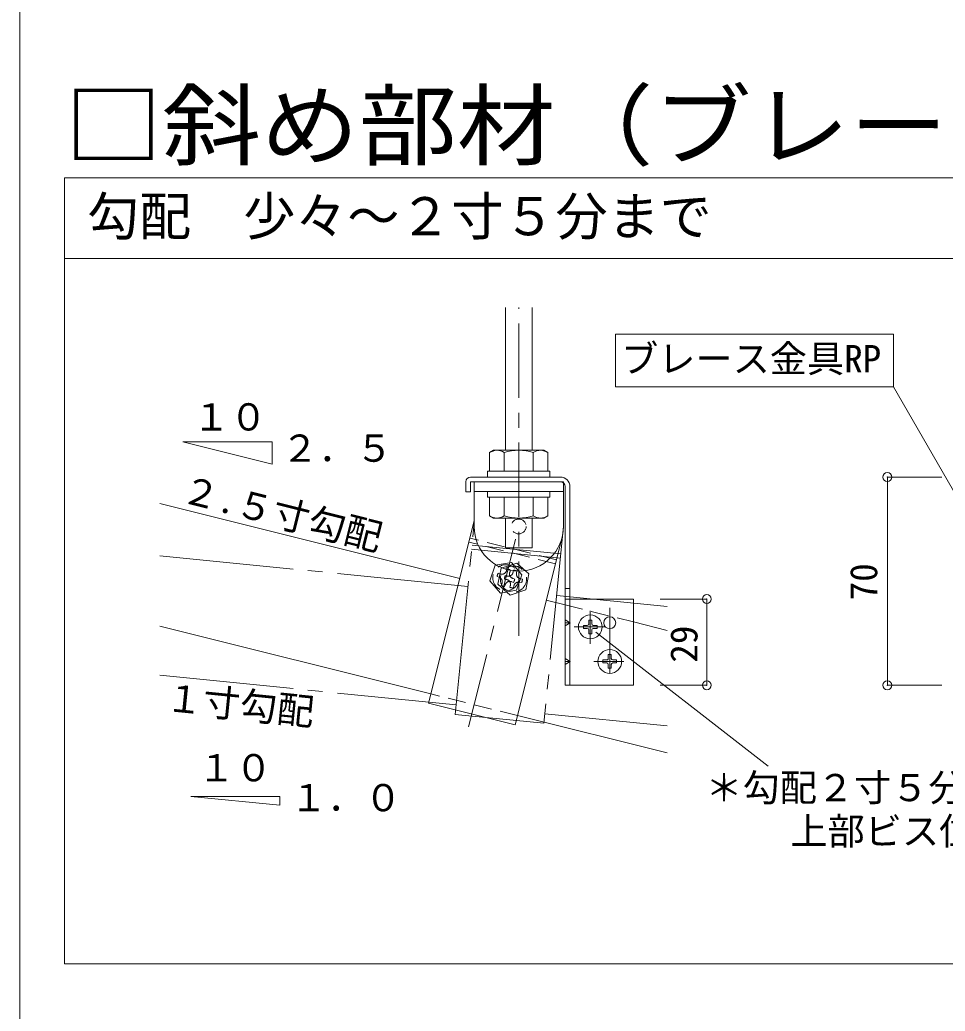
# Model space of a CAD drawing. Units: millimetres on the paper, enlarged 15 times, with parts at other scales. Extents: x -2895 to 2955, y -2104 to 2057.
# Drawn here: x -2895 to -1962, y 5 to 1005 of the extents above; entities that cross this region are included whole.
import ezdxf
from ezdxf.enums import TextEntityAlignment as Align

# ---------------------------------------------------------------- set-up
doc = ezdxf.new("R2010")
doc.units = ezdxf.units.MM
doc.header["$LTSCALE"] = 15
doc.header["$PDMODE"] = 32
doc.header["$PDSIZE"] = 9
for name, pattern in [('CHAIN1', [8, 5, -1, 1, -1]), ('CHAIN2', [12, 9, -1, 1, -1]), ('DASHED1', [1.8, 1.2, -0.6])]:
    doc.linetypes.add(name, pattern=pattern)
for name, color, linetype, lineweight in [('1-0_中心線', 4, 'CHAIN1', 9), ('1-1_吊り材', 3, 'Continuous', 18), ('1-4_金具', 3, 'Continuous', 18), ('1-5_寸法', 4, 'Continuous', 9), ('1-6_文字', 7, 'Continuous', 18), ('1-8', 3, 'DASHED1', 18), ('1-9', 3, 'DASHED1', 18), ('1-B_ビス', 4, 'Continuous', 9), ('1-E', 3, 'Continuous', 18), ('F-1_中線', 7, 'Continuous', 18)]:
    doc.layers.add(name, color=color, linetype=linetype, lineweight=lineweight)
doc.styles.add('ＭＳ ゴシック', font='')
doc.styles.get('ＭＳ ゴシック').set_extended_font_data('MS Gothic')

msp = doc.modelspace()

# ---------------------------------------------------------------- linework, layer by layer
at = {"layer": '1-0_中心線'}
for p, q in [((-2391.96, 383.67), (-2391.96, 714.79)), ((-2442.48, 291.95), (-2391.96, 494.03)), ((-2300.16, 345.54), (-2300.16, 411.83)), ((-2319.77, 375.56), (-2319.77, 408.91)), ((-2305.56, 392.7), (-2335.96, 392.7)), ((-2285.96, 357.83), (-2316.36, 357.83))]:
    msp.add_line(p, q, dxfattribs=at)
at = {"layer": '1-1_吊り材'}
for p, q in [((-2405.46, 570.83), (-2405.46, 714.79)), ((-2378.46, 570.83), (-2378.46, 714.79)), ((-2417.42, 570.83), (-2421.36, 568.56)), ((-2417.42, 570.83), (-2366.5, 570.83)), ((-2366.5, 570.83), (-2362.56, 568.56)), ((-2421.36, 549.83), (-2421.36, 568.56)), ((-2406.66, 549.83), (-2406.66, 568.56)), ((-2377.26, 549.83), (-2377.26, 568.56)), ((-2362.56, 549.83), (-2362.56, 568.56)), ((-2423.46, 549.83), (-2423.46, 543.83)), ((-2436.96, 539.03), (-2436.96, 494.03)), ((-2346.96, 539.03), (-2436.96, 539.03)), ((-2436.96, 539.03), (-2436.96, 494.03)), ((-2346.96, 494.03), (-2346.96, 539.03)), ((-2346.96, 494.03), (-2346.96, 539.03)), ((-2346.96, 529.43), (-2436.96, 529.43)), ((-2421.36, 523.43), (-2421.36, 504.7)), ((-2406.66, 523.43), (-2406.66, 504.7)), ((-2377.26, 523.43), (-2377.26, 504.7)), ((-2362.56, 523.43), (-2362.56, 504.7)), ((-2360.46, 523.43), (-2360.46, 529.43)), ((-2417.42, 502.43), (-2421.36, 504.7)), ((-2366.5, 502.43), (-2417.42, 502.43)), ((-2405.46, 472.29), (-2405.46, 502.43)), ((-2378.46, 472.29), (-2378.46, 502.43)), ((-2366.5, 502.43), (-2362.56, 504.7)), ((-2405.46, 472.29), (-2378.46, 472.29))]:
    msp.add_line(p, q, dxfattribs=at)
for points in [[(-2423.46, 549.83), (-2360.46, 549.83), (-2360.46, 543.83)], [(-2360.46, 523.43), (-2423.46, 523.43), (-2423.46, 529.43)]]:
    msp.add_lwpolyline(points, dxfattribs=at)
at = {"layer": '1-1_吊り材', "linetype": 'DASHED1'}
msp.add_circle((-2391.96, 494.03), 7.5, dxfattribs=at)
at = {"layer": '1-1_吊り材'}
for centre, radius, start, end in [((-2411.75, 550.52), 20.44, 96.34294, 118.04132), ((-2414.51, 556.2), 14.64, 57.57118, 88.04459), ((-2391.96, 522.18), 48.65, 72.41205, 107.58797), ((-2369.41, 556.2), 14.64, 91.95543, 122.42883), ((-2372.17, 550.52), 20.44, 61.95869, 83.65707), ((-2411.75, 522.74), 20.44, 241.95869, 263.65707), ((-2414.51, 517.06), 14.64, 271.95543, 302.42883), ((-2391.96, 551.08), 48.65, 252.41205, 287.58797), ((-2369.41, 517.06), 14.64, 237.57118, 268.04459), ((-2372.17, 522.74), 20.44, 276.34294, 298.04132), ((-2391.96, 494.03), 45, 180, 0), ((-2391.96, 494.03), 45, 359.24037, 0)]:
    msp.add_arc(centre, radius, start, end, dxfattribs=at)
at = {"layer": '1-4_金具'}
for p, q in [((-2440.56, 543.83), (-2349.96, 543.83)), ((-2445.36, 539.03), (-2445.36, 528.83)), ((-2440.56, 539.03), (-2440.56, 528.83)), ((-2349.96, 539.03), (-2440.56, 539.03)), ((-2345.16, 534.23), (-2345.16, 408.54)), ((-2340.36, 534.23), (-2340.36, 333.83)), ((-2440.56, 528.83), (-2445.36, 528.83)), ((-2276.16, 420.83), (-2340.36, 420.83)), ((-2276.16, 333.83), (-2276.16, 420.83)), ((-2345.16, 408.54), (-2345.16, 399.83)), ((-2345.16, 393.83), (-2345.16, 360.83)), ((-2345.16, 354.83), (-2345.16, 333.83)), ((-2276.16, 333.83), (-2345.16, 333.83))]:
    msp.add_line(p, q, dxfattribs=at)
at = {"layer": '1-4_金具', "linetype": 'DASHED1'}
for p, q in [((-2340.36, 431.33), (-2345.16, 431.33)), ((-2340.36, 420.83), (-2345.16, 420.83))]:
    msp.add_line(p, q, dxfattribs=at)
at = {"layer": '1-4_金具', "color": 7, "linetype": 'DASHED1'}
for p, q in [((-2345.16, 393.83), (-2345.16, 399.83)), ((-2339.97, 396.83), (-2345.16, 393.83)), ((-2339.97, 357.83), (-2345.16, 354.83))]:
    msp.add_line(p, q, dxfattribs=at)
for points in [[(-2345.16, 399.83), (-2339.97, 396.83), (-2345.16, 396.83)], [(-2345.16, 354.83), (-2345.16, 360.83), (-2339.97, 357.83), (-2345.16, 357.83)]]:
    msp.add_lwpolyline(points, dxfattribs=at)
at = {"layer": '1-4_金具'}
msp.add_circle((-2300.16, 396.83), 6, dxfattribs=at)
for centre, radius, start, end in [((-2440.56, 539.03), 4.8, 90, 180), ((-2349.96, 534.23), 9.6, 0, 90), ((-2349.96, 534.23), 4.8, 0, 90)]:
    msp.add_arc(centre, radius, start, end, dxfattribs=at)
at = {"layer": '1-5_寸法'}
for p, q in [((-2020.15, 543.83), (-1965.18, 543.83)), ((-2020.15, 543.83), (-2020.15, 333.83)), ((-2202.25, 420.83), (-2249.23, 420.83)), ((-2202.25, 333.83), (-2202.25, 420.83)), ((-2202.25, 333.83), (-2249.23, 333.83)), ((-2020.15, 333.83), (-1965.18, 333.83))]:
    msp.add_line(p, q, dxfattribs=at)
at = {"layer": '1-5_寸法', "color": 3}
for p in [(-2020.15, 543.83), (-2202.25, 420.83), (-2202.25, 333.83), (-2020.15, 333.83)]:
    msp.add_point(p, dxfattribs=at)
at = {"layer": '1-6_文字'}
for p, q in [((-2014.13, 634.75), (-1927.67, 485)), ((-2730.59, 579.4), (-2640.59, 556.9)), ((-2314.26, 387.29), (-2140.39, 252.08)), ((-2722.76, 221.76), (-2632.76, 221.76)), ((-2722.76, 221.76), (-2632.76, 212.76)), ((-2632.76, 221.76), (-2632.76, 212.76))]:
    msp.add_line(p, q, dxfattribs=at)
for points in [[(-2294.39, 634.75), (-2294.39, 688.06), (-2014.13, 688.06), (-2014.13, 634.75)], [(-2294.39, 634.75), (-2230.03, 634.75), (-2014.13, 634.75)], [(-2730.59, 579.4), (-2640.59, 579.4), (-2640.59, 556.9)]]:
    msp.add_lwpolyline(points, dxfattribs=at)
at = {"layer": '1-8', "color": 7, "linetype": 'CHAIN2'}
for p, q in [((-2456.14, 304.48), (-2436.74, 498.51)), ((-2349.92, 462.14), (-2439.48, 471.09)), ((-2349.51, 466.27), (-2439.06, 475.22)), ((-2753.9, 464.5), (-2443.24, 433.43)), ((-2353.69, 424.48), (-2242.27, 413.33)), ((-2753.9, 343.9), (-2455.18, 314.03)), ((-2365.63, 305.07), (-2242.27, 292.74))]:
    msp.add_line(p, q, dxfattribs=at)
at = {"layer": '1-8', "color": 7}
for p, q in [((-2394.01, 457.07), (-2381.63, 446.15)), ((-2406.27, 440.88), (-2404.54, 440.53)), ((-2405.56, 444.41), (-2403.83, 444.06)), ((-2397.29, 449.89), (-2397.62, 448.26)), ((-2393.76, 449.18), (-2394.25, 446.78)), ((-2388.27, 440.91), (-2390, 441.26)), ((-2381.63, 446.15), (-2384.9, 429.98)), ((-2400.54, 424.72), (-2412.91, 435.64)), ((-2400.78, 432.61), (-2400.45, 434.24)), ((-2397.26, 431.89), (-2396.77, 434.29)), ((-2388.99, 437.38), (-2390.72, 437.73)), ((-2400.54, 424.72), (-2384.9, 429.98))]:
    msp.add_line(p, q, dxfattribs=at)
at = {"layer": '1-8', "color": 7, "linetype": 'CHAIN2'}
msp.add_lwpolyline([(-2346.74, 494.03), (-2366.59, 295.52), (-2456.14, 304.48)], dxfattribs=at)
at = {"layer": '1-8', "color": 7}
msp.add_lwpolyline([(-2394.01, 457.07), (-2409.65, 451.81), (-2412.91, 435.64)], dxfattribs=at)
msp.add_circle((-2397.27, 440.89), 13.2, dxfattribs=at)
for centre, radius, start, end in [((-2397.27, 440.89), 9, 157.04184, 180.09212), ((-2405.03, 435.74), 4.81, 341.90535, 84.21581), ((-2402.42, 448.66), 4.81, 252.94181, 355.25226), ((-2397.27, 440.89), 9, 67.04184, 90.11577), ((-2389.52, 446.05), 4.81, 161.90535, 264.21581), ((-2397.27, 440.89), 9, 337.06549, 0.11577), ((-2397.27, 440.89), 9, 247.04184, 270.11577), ((-2392.13, 433.13), 4.81, 72.94181, 175.25226)]:
    msp.add_arc(centre, radius, start, end, dxfattribs=at)
at = {"layer": '1-9', "linetype": 'Continuous'}
for p, q in [((-2753.9, 517.1), (-2451.48, 441.5)), ((-2482.91, 315.77), (-2436.96, 499.57)), ((-2348.3, 483.12), (-2395.6, 293.94)), ((-2364.17, 419.67), (-2345.16, 414.92)), ((-2753.9, 393.41), (-2480.58, 325.08)), ((-2276.16, 397.67), (-2242.27, 389.19)), ((-2482.91, 315.77), (-2395.6, 293.94)), ((-2393.27, 303.25), (-2242.27, 265.5))]:
    msp.add_line(p, q, dxfattribs=at)
at = {"layer": '1-9'}
for p, q in [((-2353.98, 460.41), (-2441.29, 482.24)), ((-2354.99, 456.39), (-2442.3, 478.22)), ((-2415.57, 454.82), (-2421.15, 439.29)), ((-2399.34, 457.75), (-2415.57, 454.82)), ((-2403.63, 451.13), (-2404.19, 449.56)), ((-2399.34, 457.75), (-2388.67, 445.16)), ((-2413.82, 443.51), (-2412.16, 442.91)), ((-2412.6, 446.9), (-2410.94, 446.3)), ((-2400.24, 449.92), (-2401.06, 447.61)), ((-2396, 440.94), (-2397.66, 441.53)), ((-2388.67, 445.16), (-2394.25, 429.63)), ((-2410.49, 426.69), (-2421.15, 439.29)), ((-2409.58, 434.53), (-2409.02, 436.1)), ((-2406.2, 433.32), (-2405.37, 435.62)), ((-2397.22, 437.55), (-2398.88, 438.15)), ((-2410.49, 426.69), (-2394.25, 429.63)), ((-2345.16, 414.92), (-2276.16, 397.67)), ((-2393.27, 303.25), (-2480.58, 325.08))]:
    msp.add_line(p, q, dxfattribs=at)
msp.add_circle((-2404.91, 442.22), 13.2, dxfattribs=at)
for centre, radius, start, end in [((-2404.91, 442.22), 9, 58.71619, 81.79012), ((-2404.91, 442.22), 9, 148.71619, 171.76647), ((-2413.33, 438.24), 4.81, 333.5797, 75.89016), ((-2408.88, 450.65), 4.81, 244.61615, 346.92661), ((-2396.49, 446.2), 4.81, 153.5797, 255.89016), ((-2404.91, 442.22), 9, 328.73984, 351.79012), ((-2404.91, 442.22), 9, 238.71619, 261.79012), ((-2400.94, 433.8), 4.81, 64.61615, 166.92661)]:
    msp.add_arc(centre, radius, start, end, dxfattribs=at)
at = {"layer": '1-B_ビス', "color": 3, "lineweight": 18}
for p, q in [((-2326.67, 394.2), (-2326.67, 391.2)), ((-2326.67, 394.2), (-2322.77, 394.2)), ((-2326.67, 391.2), (-2322.77, 391.2)), ((-2321.27, 399.6), (-2321.27, 395.7)), ((-2321.27, 399.6), (-2318.27, 399.6)), ((-2318.27, 399.6), (-2318.27, 395.7)), ((-2316.77, 394.2), (-2312.87, 394.2)), ((-2316.77, 391.2), (-2312.87, 391.2)), ((-2312.87, 394.2), (-2312.87, 391.2)), ((-2321.27, 389.7), (-2321.27, 385.8)), ((-2321.27, 385.8), (-2318.27, 385.8)), ((-2318.27, 389.7), (-2318.27, 385.8)), ((-2301.66, 364.73), (-2301.66, 360.83)), ((-2301.66, 364.73), (-2298.66, 364.73)), ((-2298.66, 364.73), (-2298.66, 360.83)), ((-2307.06, 359.33), (-2307.06, 356.33)), ((-2307.06, 359.33), (-2303.16, 359.33)), ((-2307.06, 356.33), (-2303.16, 356.33)), ((-2301.66, 354.83), (-2301.66, 350.93)), ((-2301.66, 350.93), (-2298.66, 350.93)), ((-2298.66, 354.83), (-2298.66, 350.93)), ((-2297.16, 359.33), (-2293.26, 359.33)), ((-2297.16, 356.33), (-2293.26, 356.33)), ((-2293.26, 359.33), (-2293.26, 356.33))]:
    msp.add_line(p, q, dxfattribs=at)
for centre in [(-2319.77, 392.7), (-2300.16, 357.83)]:
    msp.add_circle(centre, 12, dxfattribs=at)
for centre, start, end in [((-2322.77, 395.7), 269.99998, 0), ((-2322.77, 389.7), 0, 89.99998), ((-2316.77, 395.7), 180, 270), ((-2316.77, 389.7), 90, 180), ((-2303.16, 360.83), 269.99998, 0), ((-2297.16, 360.83), 180, 270), ((-2303.16, 354.83), 0, 89.99998), ((-2297.16, 354.83), 90, 180)]:
    msp.add_arc(centre, 1.5, start, end, dxfattribs=at)
at = {"layer": '1-E'}
for p, q in [((-2850.14, 845.61), (-15.14, 845.61)), ((-2850.14, 845.61), (-2850.14, 52.64)), ((-2850.14, 764.24), (-15.14, 764.24)), ((-2850.14, 52.64), (-15.14, 52.64))]:
    msp.add_line(p, q, dxfattribs=at)
at = {"layer": 'F-1_中線', "color": 3}
msp.add_line((-2895.14, 2056.93), (-2895.14, -2068.07), dxfattribs=at)

# ---------------------------------------------------------------- texts
at = {"layer": '1-5_寸法', "color": 7, "style": 'ＭＳ ゴシック'}
for s, p in [('70', (-2022.13, 419.49)), ('29', (-2203.42, 356.63))]:
    msp.add_text(s, height=27.49, rotation=90, dxfattribs=at).set_placement(p, align=Align.BOTTOM_LEFT)
at = {"layer": '1-6_文字', "style": 'ＭＳ ゴシック', "width": 1.1}
msp.add_text('□斜め部材（ブレース）下部取付金具 対応図\u3000 \u3000\u3000（１／５）', height=65.98, dxfattribs=at).set_placement((-2850.14, 845.61), align=Align.BOTTOM_LEFT)
at = {"layer": '1-6_文字', "style": 'ＭＳ ゴシック'}
for s, height, p in [('勾配\u3000少々～２寸５分まで', 38.49, (-2827.33, 776.19)), ('ブレース金具RP', 27.49, (-2288.75, 641.31)), ('１０', 27.49, (-2720.83, 582.56)), ('２．５', 27.49, (-2631.44, 551)), ('１０', 27.49, (-2715.6, 228.65)), ('＊勾配２寸５分の場合、', 27.49, (-2203.66, 208.6)), ('１．０', 27.49, (-2622.5, 198.47)), ('上部ビス位置変更して２本止', 27.49, (-2117.99, 164.7))]:
    msp.add_text(s, height=height, dxfattribs=at).set_placement(p, align=Align.BOTTOM_LEFT)
for s, rotation, p in [('２.５寸勾配', 345.964, (-2736, 510.96)), ('１寸勾配', 354.289, (-2749.87, 299.84))]:
    msp.add_text(s, height=27.49, rotation=rotation, dxfattribs=at).set_placement(p, align=Align.BOTTOM_LEFT)

doc.saveas('drawing.dxf')
